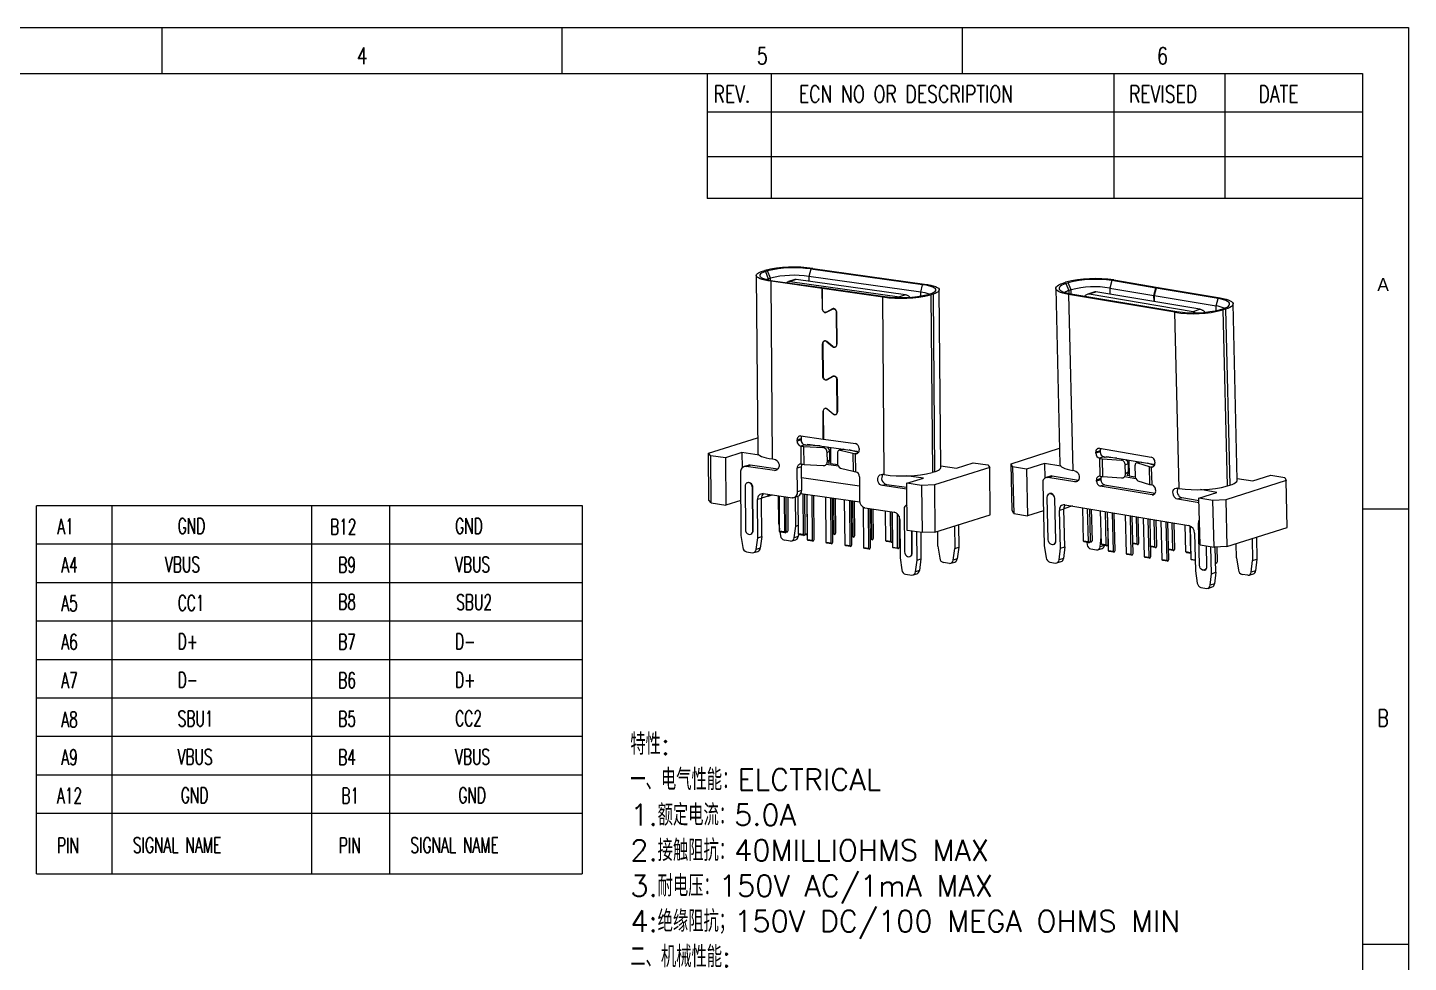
# Model space of a CAD drawing. Extents: x 2510 to 2658, y 709 to 763.
# Drawn here: x 2542.7 to 2579.91, y 733.5 to 758.68 of the extents above; entities that cross this region are included whole.
import ezdxf
from ezdxf.enums import TextEntityAlignment as Align

# ---------------------------------------------------------------- set-up
doc = ezdxf.new("R2010")
doc.units = 0
doc.header["$MEASUREMENT"] = 0
doc.layers.get('0').update_dxf_attribs({"linetype": 'CONTINUOUS', "lineweight": 20})
doc.layers.add('HANBO', color=7, linetype='CONTINUOUS', lineweight=9)
doc.styles.add('ROMANS', font='ROMANS.SHX', dxfattribs={"bigfont": 'gbcbig.shx'})
doc.styles.get("Standard").update_dxf_attribs({"font": 'simplex.shx', "bigfont": 'gbcbig.shx'})
doc.styles.add('txt', font='lereq.shx', dxfattribs={"width": 0.7, "bigfont": '@extfont2.shx'})

# ---------------------------------------------------------------- blocks, each defined once
blk = doc.blocks.new('226')
at = {"color": 7, "linetype": 'Continuous', "lineweight": 15}
for p, q in [((38.05, 84.444), (38.235, 76.772)), ((38.38, 84.677), (38.48, 84.709)), ((38.597, 84.689), (38.497, 84.657)), ((38.497, 84.657), (38.621, 84.346)), ((38.721, 84.378), (38.597, 84.689)), ((38.721, 84.378), (38.621, 84.346)), ((39.748, 84.295), (39.447, 84.199)), ((39.513, 84.206), (39.795, 84.296)), ((44.327, 83.534), (39.795, 84.296)), ((40.494, 84.782), (40.408, 84.46)), ((40.408, 84.46), (42.328, 84.138)), ((42.415, 84.459), (40.494, 84.782)), ((40.588, 84.811), (42.509, 84.489)), ((42.328, 84.138), (42.415, 84.459)), ((42.423, 84.458), (42.336, 84.136)), ((42.509, 84.489), (42.415, 84.459)), ((42.423, 84.458), (42.517, 84.487)), ((45.124, 84.004), (42.423, 84.458)), ((42.509, 84.489), (42.509, 84.485)), ((42.517, 84.487), (45.218, 84.034)), ((38.61, 84.181), (38.796, 76.509)), ((43.24, 83.403), (38.61, 84.181)), ((38.704, 84.211), (43.334, 83.433)), ((39.513, 84.206), (44.045, 83.444)), ((42.335, 83.869), (42.328, 84.138)), ((42.336, 84.136), (42.343, 83.868)), ((42.336, 84.136), (45.038, 83.682)), ((45.038, 83.682), (45.124, 84.004)), ((45.964, 76.099), (45.779, 83.771)), ((43.426, 75.731), (43.24, 83.403)), ((44.045, 83.444), (44.327, 83.534)), ((44.553, 83.403), (44.55, 83.412)), ((45.232, 83.526), (45.332, 83.558)), ((45.449, 83.538), (45.348, 83.506)), ((45.534, 75.834), (45.348, 83.506)), ((45.449, 83.538), (45.634, 75.866)), ((36.108, 76.802), (38.218, 77.475)), ((39.989, 77.367), (39.801, 77.308)), ((39.802, 77.259), (39.801, 77.308)), ((39.99, 77.319), (39.802, 77.259)), ((39.952, 77.476), (42.213, 77.096)), ((40.151, 77.098), (39.963, 77.039)), ((39.971, 77.037), (39.963, 77.039)), ((39.99, 76.26), (39.971, 77.037)), ((39.989, 77.367), (39.99, 77.319)), ((40.108, 76.246), (40.089, 77.023)), ((40.089, 77.023), (40.895, 76.96)), ((40.159, 77.097), (40.151, 77.098)), ((40.712, 77.052), (40.206, 77.091)), ((40.281, 77.124), (42.316, 76.782)), ((40.282, 77.086), (40.281, 77.124)), ((36.17, 76.67), (36.108, 76.802)), ((36.158, 74.763), (36.108, 76.802)), ((36.778, 76.568), (36.17, 76.67)), ((36.17, 76.67), (36.219, 74.631)), ((37.56, 76.817), (36.778, 76.568)), ((36.778, 76.568), (36.827, 74.529)), ((37.56, 76.817), (37.576, 76.175)), ((38.271, 76.698), (37.56, 76.817)), ((38.874, 76.496), (38.796, 76.509)), ((41.083, 76.752), (41.201, 76.82)), ((41.093, 76.363), (41.083, 76.752)), ((41.21, 76.432), (41.093, 76.363)), ((41.201, 76.82), (41.21, 76.432)), ((41.231, 76.965), (41.247, 76.283)), ((41.502, 76.681), (41.511, 76.293)), ((41.759, 76.876), (41.58, 76.842)), ((41.613, 76.84), (42.121, 76.682)), ((41.721, 76.869), (41.721, 76.882)), ((42.355, 76.732), (42.046, 76.828)), ((42.121, 76.682), (42.139, 75.905)), ((42.215, 76.66), (42.234, 75.883)), ((42.223, 76.659), (42.215, 76.66)), ((42.316, 76.782), (42.317, 76.744)), ((42.373, 76.875), (42.374, 76.827)), ((37.485, 75.956), (37.551, 73.237)), ((37.816, 76.262), (37.628, 76.202)), ((37.712, 76.208), (37.9, 76.268)), ((38.885, 76.011), (37.712, 76.208)), ((39.036, 76.077), (37.9, 76.268)), ((40.018, 76.154), (39.83, 76.094)), ((39.832, 76.045), (39.83, 76.094)), ((40.019, 76.105), (39.832, 76.045)), ((39.982, 76.262), (39.99, 76.26)), ((40.18, 75.885), (39.992, 75.825)), ((42.253, 75.445), (39.992, 75.825)), ((40.018, 76.154), (40.019, 76.105)), ((40.108, 76.246), (40.913, 76.183)), ((40.18, 75.885), (42.383, 75.514)), ((41.009, 76.205), (41.027, 76.215)), ((41.547, 76.148), (41.049, 76.231)), ((41.247, 76.283), (41.151, 76.291)), ((41.247, 76.283), (41.517, 76.238)), ((41.632, 76.063), (42.139, 75.905)), ((42.234, 75.883), (42.242, 75.882)), ((48.091, 76.069), (45.462, 75.231)), ((45.534, 75.834), (45.634, 75.866)), ((45.963, 76.167), (46.639, 76.054)), ((46.639, 76.054), (47.422, 76.303)), ((47.422, 76.303), (48.03, 76.201)), ((48.03, 76.201), (48.091, 76.069)), ((48.14, 74.029), (48.091, 76.069)), ((37.726, 73.491), (37.682, 75.336)), ((37.79, 75.505), (37.777, 75.501)), ((37.994, 75.284), (38.006, 75.288)), ((37.994, 75.284), (38.038, 73.439)), ((38.051, 73.443), (38.006, 75.288)), ((42.403, 75.661), (42.404, 75.613)), ((43.426, 75.731), (43.348, 75.745)), ((43.547, 75.319), (43.359, 75.259)), ((44.297, 75.101), (43.359, 75.259)), ((44.294, 75.193), (43.547, 75.319)), ((44.292, 75.306), (45.074, 75.555)), ((44.9, 75.203), (44.292, 75.306)), ((44.341, 73.266), (44.292, 75.306)), ((45.074, 75.555), (44.364, 75.674)), ((45.462, 75.231), (44.9, 75.203)), ((45.462, 75.231), (45.511, 73.192)), ((36.219, 74.631), (36.158, 74.763)), ((36.219, 74.631), (36.827, 74.529)), ((37.515, 74.748), (36.827, 74.529)), ((38.401, 74.826), (38.213, 74.766)), ((38.253, 73.119), (38.213, 74.766)), ((38.776, 74.962), (38.401, 74.842)), ((38.44, 73.179), (38.401, 74.826)), ((38.44, 75.018), (43.857, 74.108)), ((39.264, 73.433), (39.228, 74.886)), ((39.423, 74.853), (39.458, 73.4)), ((39.518, 74.837), (39.552, 73.43)), ((39.646, 73.46), (39.613, 74.821)), ((40.043, 73.302), (40.008, 74.755)), ((40.203, 74.722), (40.238, 73.269)), ((40.298, 74.706), (40.332, 73.299)), ((40.353, 73.021), (40.312, 74.704)), ((40.507, 74.671), (40.548, 72.989)), ((40.642, 73.019), (40.602, 74.655)), ((44.949, 73.164), (44.9, 75.203)), ((41.132, 72.89), (41.092, 74.573)), ((41.287, 74.54), (41.327, 72.858)), ((41.421, 72.888), (41.382, 74.524)), ((41.552, 74.495), (41.581, 73.318)), ((41.675, 73.348), (41.647, 74.479)), ((41.912, 72.759), (41.871, 74.442)), ((42.066, 74.409), (42.107, 72.727)), ((42.201, 72.757), (42.161, 74.393)), ((42.332, 74.364), (42.36, 73.187)), ((42.454, 73.217), (42.427, 74.348)), ((42.691, 72.629), (42.651, 74.311)), ((42.846, 74.278), (42.886, 72.596)), ((42.98, 72.626), (42.941, 74.262)), ((43.111, 74.233), (43.14, 73.056)), ((43.234, 73.086), (43.206, 74.217)), ((43.724, 72.958), (43.696, 74.135)), ((43.891, 74.099), (43.919, 72.925)), ((43.905, 74.094), (43.94, 72.647)), ((44.313, 72.385), (44.268, 74.23)), ((45.511, 73.192), (48.14, 74.029)), ((38.038, 73.439), (38.051, 73.443)), ((39.458, 73.4), (39.264, 73.433)), ((39.296, 73.394), (39.264, 73.433)), ((39.522, 73.372), (39.552, 73.43)), ((39.552, 73.43), (39.585, 73.392)), ((39.616, 73.402), (39.646, 73.46)), ((39.984, 73.183), (40.035, 73.623)), ((44.098, 73.778), (44.138, 72.13)), ((46.606, 73.54), (46.63, 72.583)), ((46.794, 73.6), (46.817, 72.643)), ((37.551, 73.237), (37.635, 72.706)), ((37.943, 73.275), (37.956, 73.279)), ((38.194, 72.612), (38.253, 73.119)), ((38.253, 73.119), (38.44, 73.179)), ((38.44, 73.179), (38.382, 72.672)), ((39.491, 73.362), (39.296, 73.394)), ((39.41, 73.375), (39.425, 73.277)), ((39.458, 73.4), (39.491, 73.362)), ((39.491, 73.362), (39.522, 73.372)), ((39.585, 73.392), (39.537, 73.4)), ((39.583, 73.09), (39.834, 73.047)), ((39.585, 73.392), (39.616, 73.402)), ((39.89, 73.051), (40.078, 73.111)), ((40.172, 73.243), (39.984, 73.183)), ((40.238, 73.269), (40.043, 73.302)), ((40.076, 73.263), (40.043, 73.302)), ((40.27, 73.231), (40.076, 73.263)), ((40.173, 73.247), (40.172, 73.243)), ((40.238, 73.269), (40.27, 73.231)), ((40.27, 73.231), (40.302, 73.241)), ((40.302, 73.241), (40.332, 73.299)), ((40.347, 73.263), (40.316, 73.269)), ((40.332, 73.299), (40.347, 73.281)), ((40.353, 73.021), (40.548, 72.989)), ((40.385, 72.983), (40.353, 73.021)), ((40.58, 72.95), (40.385, 72.983)), ((40.548, 72.989), (40.58, 72.95)), ((40.58, 72.95), (40.612, 72.96)), ((40.612, 72.96), (40.642, 73.019)), ((41.132, 72.89), (41.327, 72.858)), ((41.165, 72.852), (41.132, 72.89)), ((41.36, 72.819), (41.165, 72.852)), ((41.327, 72.858), (41.36, 72.819)), ((41.36, 72.819), (41.391, 72.829)), ((41.391, 72.829), (41.421, 72.888)), ((41.581, 73.318), (41.41, 73.347)), ((41.418, 73.312), (41.411, 73.321)), ((41.613, 73.279), (41.418, 73.312)), ((41.581, 73.318), (41.613, 73.279)), ((41.613, 73.279), (41.645, 73.289)), ((41.645, 73.289), (41.675, 73.348)), ((42.36, 73.187), (42.19, 73.216)), ((42.198, 73.181), (42.19, 73.19)), ((42.393, 73.148), (42.198, 73.181)), ((42.36, 73.187), (42.393, 73.148)), ((42.393, 73.148), (42.424, 73.158)), ((42.424, 73.158), (42.454, 73.217)), ((43.14, 73.056), (42.969, 73.085)), ((42.977, 73.05), (42.97, 73.059)), ((43.172, 73.017), (42.977, 73.05)), ((43.14, 73.056), (43.172, 73.017)), ((43.172, 73.017), (43.203, 73.027)), ((43.203, 73.027), (43.234, 73.086)), ((43.919, 72.925), (43.724, 72.958)), ((43.757, 72.919), (43.724, 72.958)), ((43.935, 72.889), (43.757, 72.919)), ((43.919, 72.925), (43.934, 72.907)), ((44.341, 73.266), (44.949, 73.164)), ((44.603, 73.222), (44.625, 72.332)), ((44.637, 72.336), (44.616, 73.22)), ((44.839, 72.012), (44.811, 73.187)), ((45.511, 73.192), (44.949, 73.164)), ((45.027, 72.072), (45.001, 73.167)), ((45.103, 72.543), (45.087, 73.171)), ((45.928, 72.701), (45.913, 73.32)), ((37.792, 72.519), (38.044, 72.477)), ((38.1, 72.481), (38.288, 72.54)), ((38.382, 72.672), (38.194, 72.612)), ((41.912, 72.759), (42.107, 72.727)), ((41.944, 72.721), (41.912, 72.759)), ((42.139, 72.688), (41.944, 72.721)), ((42.107, 72.727), (42.139, 72.688)), ((42.139, 72.688), (42.171, 72.698)), ((42.171, 72.698), (42.201, 72.757)), ((42.691, 72.629), (42.886, 72.596)), ((42.724, 72.59), (42.691, 72.629)), ((42.919, 72.557), (42.724, 72.59)), ((42.886, 72.596), (42.919, 72.557)), ((42.919, 72.557), (42.95, 72.567)), ((42.95, 72.567), (42.98, 72.626)), ((43.94, 72.647), (44.126, 72.616)), ((43.973, 72.609), (43.94, 72.647)), ((44.127, 72.583), (43.973, 72.609)), ((44.625, 72.332), (44.637, 72.336)), ((45.017, 72.504), (45.041, 72.475)), ((45.041, 72.475), (45.017, 72.479)), ((45.041, 72.475), (45.072, 72.485)), ((45.072, 72.485), (45.103, 72.543)), ((45.928, 72.701), (46.012, 72.17)), ((46.571, 72.076), (46.63, 72.583)), ((46.63, 72.583), (46.817, 72.643)), ((46.817, 72.643), (46.759, 72.136)), ((44.138, 72.13), (44.221, 71.6)), ((44.53, 72.168), (44.542, 72.172)), ((44.78, 71.506), (44.839, 72.012)), ((44.839, 72.012), (45.027, 72.072)), ((45.027, 72.072), (44.968, 71.566)), ((46.421, 71.941), (46.169, 71.983)), ((46.477, 71.944), (46.665, 72.004)), ((46.759, 72.136), (46.571, 72.076)), ((44.379, 71.412), (44.631, 71.37)), ((44.687, 71.374), (44.874, 71.434)), ((44.968, 71.566), (44.78, 71.506))]:
    blk.add_line(p, q, dxfattribs=at)
at = {"color": 8, "linetype": 'Continuous', "lineweight": 15}
for p, q in [((38.621, 84.346), (38.624, 84.226)), ((38.725, 84.208), (38.721, 84.378)), ((40.408, 84.46), (40.414, 84.192)), ((45.043, 83.476), (45.038, 83.682)), ((44.51, 83.399), (44.55, 83.412)), ((40.895, 76.96), (40.976, 77.008)), ((41.782, 76.872), (41.613, 76.84)), ((42.223, 76.659), (42.327, 76.692)), ((38.885, 76.011), (39.015, 76.052)), ((42.356, 75.478), (42.253, 75.445))]:
    blk.add_line(p, q, dxfattribs=at)
at = {"color": 7, "linetype": 'Continuous', "lineweight": 15, "flags": 128}
for points in [[(38.61, 84.181), (38.476, 84.207), (38.358, 84.237), (38.257, 84.27), (38.174, 84.307), (38.112, 84.346), (38.071, 84.387), (38.051, 84.429), (38.053, 84.472), (38.077, 84.515), (38.123, 84.558), (38.189, 84.599), (38.275, 84.639), (38.38, 84.677)], [(38.497, 84.657), (38.396, 84.62), (38.314, 84.581), (38.254, 84.541), (38.215, 84.499), (38.2, 84.457), (38.207, 84.415), (38.238, 84.374), (38.291, 84.336), (38.366, 84.299), (38.461, 84.266), (38.574, 84.236), (38.704, 84.211)], [(45.332, 83.558), (45.433, 83.594), (45.515, 83.633), (45.575, 83.674), (45.613, 83.716), (45.629, 83.758), (45.621, 83.8), (45.59, 83.84), (45.537, 83.879), (45.463, 83.915), (45.368, 83.949), (45.255, 83.978), (45.124, 84.004)], [(45.218, 84.034), (45.352, 84.008), (45.471, 83.978), (45.572, 83.944), (45.654, 83.908), (45.716, 83.869), (45.758, 83.828), (45.777, 83.786), (45.775, 83.743), (45.751, 83.699), (45.706, 83.657), (45.639, 83.615), (45.553, 83.575), (45.449, 83.538)], [(38.235, 76.772), (38.237, 76.757), (38.256, 76.715), (38.298, 76.674), (38.36, 76.635), (38.442, 76.598), (38.543, 76.565), (38.662, 76.535), (38.796, 76.509)], [(38.874, 76.496), (38.929, 76.477), (38.98, 76.44), (39.023, 76.388), (39.054, 76.325), (39.071, 76.256), (39.073, 76.187), (39.059, 76.123), (39.03, 76.07), (38.99, 76.032), (38.94, 76.011), (38.885, 76.011)], [(41.613, 76.84), (41.591, 76.843), (41.569, 76.839), (41.549, 76.827), (41.532, 76.808), (41.519, 76.783), (41.509, 76.753), (41.503, 76.719), (41.502, 76.681)], [(37.9, 76.268), (37.855, 76.27), (37.816, 76.262)], [(45.634, 75.866), (45.739, 75.904), (45.825, 75.943), (45.891, 75.985), (45.936, 76.028), (45.96, 76.071), (45.964, 76.099)], [(37.682, 75.336), (37.69, 75.401), (37.715, 75.455), (37.756, 75.491), (37.806, 75.506), (37.86, 75.497), (37.912, 75.465), (37.954, 75.415), (37.983, 75.352), (37.994, 75.284)], [(38.006, 75.288), (37.995, 75.356), (37.967, 75.419), (37.924, 75.469), (37.873, 75.501), (37.819, 75.51), (37.79, 75.505)], [(43.359, 75.259), (43.304, 75.278), (43.253, 75.315), (43.21, 75.367), (43.179, 75.431), (43.161, 75.5), (43.16, 75.569), (43.174, 75.632), (43.202, 75.685), (43.243, 75.724), (43.293, 75.744), (43.348, 75.745)], [(38.038, 73.439), (38.03, 73.374), (38.005, 73.32), (37.964, 73.284), (37.914, 73.269), (37.86, 73.278), (37.808, 73.31), (37.766, 73.36), (37.737, 73.423), (37.726, 73.491)], [(44.625, 72.332), (44.617, 72.267), (44.591, 72.213), (44.551, 72.177), (44.501, 72.163), (44.446, 72.172), (44.395, 72.203), (44.352, 72.254), (44.324, 72.317), (44.313, 72.385)]]:
    blk.add_lwpolyline(points, dxfattribs=at)
at = {"color": 7, "linetype": 'Continuous', "lineweight": 15}
for centre, radius, start, end in [((39.782, 79.677), 5.197, 81.07559, 104.50675), ((38.833, 83.607), 0.769, 105.99356, 120.30254), ((39.769, 80.149), 4.689, 81.10473, 104.47725), ((39.763, 80.342), 4.169, 81.10607, 104.47545), ((44.885, 82.502), 1.19, 64.74759, 82.62963), ((44.046, 88.538), 5.198, 261.07718, 284.50517), ((44.059, 88.066), 4.689, 261.10473, 284.47725), ((39.942, 77.333), 0.143, 85.98293, 190.07257), ((40.026, 77.253), 0.223, 178.45697, 253.67443), ((40.19, 78.371), 1.352, 260.68213, 265.71314), ((40.191, 77.376), 0.202, 153.58687, 182.40688), ((40.213, 77.313), 0.223, 178.45697, 253.67443), ((40.246, 77.63), 0.54, 260.68189, 265.71777), ((42.15, 76.881), 0.224, 358.49081, 73.67521), ((40.87, 76.748), 0.214, 0.98769, 83.29062), ((40.98, 76.813), 0.221, 1.77245, 50.40998), ((41.033, 76.423), 0.177, 311.85267, 2.78973), ((42.33, 77.379), 0.728, 253.29629, 260.91068), ((42.233, 76.802), 0.143, 266.00641, 10.01885), ((37.697, 75.993), 0.215, 86.01006, 190.01184), ((39.971, 76.119), 0.143, 85.9839, 190.08168), ((40.055, 76.039), 0.223, 178.45697, 253.67443), ((40.209, 77.594), 1.352, 260.68213, 265.71314), ((40.22, 76.162), 0.202, 153.24047, 182.41945), ((40.243, 76.099), 0.223, 178.45697, 253.67443), ((40.925, 76.351), 0.168, 266.09191, 4.08299), ((41.759, 76.276), 0.248, 176.09296, 239.23076), ((42.349, 76.602), 0.728, 253.29629, 260.91068), ((42.179, 75.667), 0.224, 358.48409, 73.67501), ((44.233, 80.842), 5.174, 261.02267, 284.55968), ((42.263, 75.588), 0.143, 266.00641, 10.01885), ((43.631, 75.592), 0.286, 149.21648, 253.04437), ((38.425, 74.804), 0.215, 86.00451, 190.04426), ((38.681, 74.843), 0.281, 141.90703, 183.3223), ((43.763, 73.786), 0.335, 358.50064, 73.66077), ((44.446, 74.243), 0.178, 137.53922, 184.36464), ((37.896, 73.423), 0.156, 292.31882, 7.50029), ((39.641, 73.298), 0.217, 185.71158, 254.43475), ((39.849, 73.182), 0.136, 264.05107, 0.29106), ((40.023, 73.249), 0.149, 291.63158, 357.5956), ((37.851, 72.728), 0.217, 185.71158, 254.43475), ((38.058, 72.612), 0.136, 264.05107, 0.29106), ((38.233, 72.679), 0.149, 291.63158, 357.5956), ((44.483, 72.316), 0.156, 292.33579, 7.53656), ((46.228, 72.192), 0.217, 185.75736, 254.41756), ((46.435, 72.076), 0.136, 264.04738, 0.25282), ((46.61, 72.143), 0.149, 291.7102, 357.51698), ((44.437, 71.621), 0.217, 185.75736, 254.41756), ((44.645, 71.505), 0.136, 264.04738, 0.25282), ((44.819, 71.572), 0.149, 291.7102, 357.51698)]:
    blk.add_arc(centre, radius, start, end, dxfattribs=at)
for points, knots in [([(39.795, 84.296), (39.78, 84.298), (39.76, 84.3), (39.751, 84.295), (39.749, 84.293)], [0, 0, 0, 0, 0.75983, 1, 1, 1, 1]), ([(39.317, 84.108), (39.329, 84.121), (39.356, 84.15), (39.407, 84.184), (39.463, 84.208), (39.497, 84.207), (39.513, 84.206)], [0, 0, 0, 0, 0.222573, 0.494899, 0.75983, 1, 1, 1, 1]), ([(44.045, 83.444), (44.059, 83.44), (44.088, 83.43), (44.109, 83.404), (44.112, 83.386), (44.113, 83.383)], [0, 0, 0, 0, 0.431541, 0.907573, 1, 1, 1, 1]), ([(44.548, 83.418), (44.535, 83.428), (44.511, 83.447), (44.472, 83.473), (44.428, 83.498), (44.377, 83.522), (44.343, 83.53), (44.327, 83.534)], [0, 0, 0, 0, 0.206448, 0.387936, 0.545567, 0.784007, 1, 1, 1, 1])]:
    blk.add_open_spline(points, degree=3, knots=knots, dxfattribs=at)
blk.add_open_spline([(44.55, 83.412), (44.549, 83.414), (44.549, 83.416), (44.548, 83.418)], degree=3, dxfattribs=at)
blk = doc.blocks.new('34')
at = {"color": 7, "linetype": 'Continuous', "lineweight": 15}
for p, q in [((35.194, 75.793), (35.256, 68.071)), ((35.466, 75.977), (35.558, 76.006)), ((35.681, 75.988), (35.589, 75.96)), ((35.589, 75.96), (35.714, 75.65)), ((35.806, 75.678), (35.681, 75.988)), ((35.806, 75.678), (35.714, 75.65)), ((37.561, 76.072), (37.477, 75.753)), ((42.339, 75.069), (37.477, 75.753)), ((42.422, 75.389), (37.561, 76.072)), ((37.647, 76.099), (42.509, 75.415)), ((38.054, 75.226), (35.832, 75.539)), ((35.894, 67.817), (35.832, 75.539)), ((35.918, 75.565), (38.14, 75.253)), ((36.873, 75.611), (36.598, 75.526)), ((36.922, 75.613), (36.664, 75.533)), ((36.664, 75.533), (41.422, 74.864)), ((41.681, 74.943), (36.922, 75.613)), ((38.14, 75.253), (38.054, 75.226)), ((38.054, 75.226), (38.061, 74.342)), ((38.148, 75.251), (38.062, 75.225)), ((40.693, 74.855), (38.062, 75.225)), ((38.069, 74.341), (38.062, 75.225)), ((38.141, 75.249), (38.14, 75.253)), ((38.148, 75.251), (40.779, 74.881)), ((42.339, 75.069), (42.422, 75.389)), ((43.209, 67.44), (43.147, 75.161)), ((40.755, 67.133), (40.693, 74.855)), ((41.681, 74.943), (41.422, 74.864)), ((42.66, 74.965), (42.752, 74.994)), ((42.874, 74.977), (42.782, 74.948)), ((42.782, 74.948), (42.845, 67.227)), ((42.874, 74.977), (42.937, 67.255)), ((38.225, 74.191), (38.28, 74.208)), ((38.499, 74.34), (38.242, 74.198)), ((38.246, 74.189), (38.503, 74.331)), ((38.561, 74.351), (38.52, 74.338)), ((38.676, 74.189), (38.687, 72.8)), ((38.695, 72.799), (38.684, 74.187)), ((38.084, 71.41), (38.073, 72.819)), ((38.081, 72.818), (38.093, 71.409)), ((38.196, 72.949), (38.155, 72.936)), ((38.252, 72.913), (38.512, 72.698)), ((38.516, 72.706), (38.256, 72.92)), ((38.614, 72.683), (38.655, 72.695)), ((38.248, 71.259), (38.304, 71.276)), ((38.265, 71.266), (38.522, 71.408)), ((38.527, 71.399), (38.27, 71.257)), ((38.585, 71.419), (38.544, 71.406)), ((38.711, 69.868), (38.699, 71.256)), ((38.708, 71.255), (38.719, 69.867)), ((38.106, 68.678), (38.097, 69.887)), ((38.105, 69.886), (38.115, 68.676)), ((38.219, 70.016), (38.178, 70.004)), ((38.536, 69.766), (38.276, 69.98)), ((38.28, 69.988), (38.54, 69.774)), ((38.637, 69.75), (38.678, 69.763)), ((33.115, 68.074), (35.251, 68.733)), ((37.139, 68.696), (36.966, 68.643)), ((36.967, 68.594), (36.966, 68.643)), ((37.139, 68.647), (36.967, 68.594)), ((37.128, 68.815), (38.106, 68.678)), ((37.304, 68.428), (37.132, 68.375)), ((37.139, 68.696), (37.139, 68.647)), ((37.313, 68.427), (37.304, 68.428)), ((37.44, 68.456), (39.576, 68.156)), ((37.44, 68.417), (37.44, 68.456)), ((38.115, 68.68), (38.106, 68.678)), ((38.115, 68.676), (39.502, 68.481)), ((33.213, 67.957), (33.115, 68.074)), ((33.132, 66.021), (33.115, 68.074)), ((33.851, 67.867), (33.213, 67.957)), ((33.229, 65.904), (33.213, 67.957)), ((34.569, 68.089), (33.851, 67.867)), ((33.851, 67.867), (33.868, 65.814)), ((34.569, 68.089), (34.575, 67.429)), ((35.315, 67.984), (34.569, 68.089)), ((37.141, 68.374), (37.132, 68.375)), ((37.147, 67.592), (37.141, 68.374)), ((37.269, 67.58), (37.263, 68.362)), ((37.263, 68.362), (38.089, 68.307)), ((37.965, 68.382), (37.362, 68.422)), ((38.28, 68.099), (38.379, 68.16)), ((38.283, 67.708), (38.28, 68.099)), ((38.379, 68.16), (38.382, 67.769)), ((38.412, 68.319), (38.418, 67.62)), ((38.719, 68.037), (38.722, 67.646)), ((39.001, 68.237), (38.81, 68.202)), ((38.843, 68.201), (39.396, 68.062)), ((38.927, 68.223), (38.927, 68.247)), ((39.629, 68.103), (39.226, 68.205)), ((39.396, 68.062), (39.402, 67.28)), ((39.497, 68.043), (39.503, 67.261)), ((39.505, 68.041), (39.497, 68.043)), ((39.576, 68.156), (39.577, 68.117)), ((39.667, 68.263), (39.667, 68.214)), ((34.505, 67.232), (34.527, 64.495)), ((34.834, 67.537), (34.662, 67.484)), ((34.748, 67.49), (34.92, 67.543)), ((35.98, 67.317), (34.748, 67.49)), ((36.129, 67.374), (34.92, 67.543)), ((35.894, 67.817), (35.976, 67.806)), ((37.149, 67.474), (36.976, 67.421)), ((36.984, 66.391), (36.976, 67.421)), ((37.138, 67.593), (37.147, 67.592)), ((37.149, 67.474), (37.157, 66.445)), ((37.269, 67.58), (38.095, 67.525)), ((38.198, 67.55), (38.213, 67.559)), ((38.76, 67.499), (38.233, 67.573)), ((38.382, 67.769), (38.283, 67.708)), ((38.418, 67.62), (38.319, 67.626)), ((38.418, 67.62), (38.731, 67.576)), ((38.85, 67.419), (39.402, 67.28)), ((39.503, 67.261), (39.512, 67.259)), ((42.937, 67.255), (42.845, 67.227)), ((45.35, 67.437), (42.936, 66.692)), ((43.208, 67.519), (43.895, 67.422)), ((43.895, 67.422), (44.614, 67.644)), ((44.614, 67.644), (45.252, 67.554)), ((45.252, 67.554), (45.35, 67.437)), ((45.366, 65.385), (45.35, 67.437)), ((34.819, 66.784), (34.807, 66.781)), ((39.68, 66.638), (37.152, 66.993)), ((39.677, 67.041), (39.685, 66.011)), ((40.755, 67.133), (40.673, 67.145)), ((40.85, 66.709), (40.677, 66.656)), ((41.743, 66.506), (40.677, 66.656)), ((40.85, 66.709), (41.742, 66.584)), ((42.459, 66.979), (41.713, 67.084)), ((41.741, 66.757), (42.459, 66.979)), ((42.379, 66.667), (41.741, 66.757)), ((41.757, 64.705), (41.741, 66.757)), ((42.936, 66.692), (42.379, 66.667)), ((42.379, 66.667), (42.396, 64.615)), ((42.936, 66.692), (42.953, 64.64)), ((34.703, 66.613), (34.718, 64.756)), ((35.042, 66.57), (35.03, 66.567)), ((35.045, 64.71), (35.03, 66.567)), ((35.057, 64.713), (35.042, 66.57)), ((35.422, 66.103), (35.25, 66.05)), ((35.263, 64.391), (35.25, 66.05)), ((35.88, 66.254), (35.422, 66.112)), ((35.709, 66.201), (35.422, 66.112)), ((35.436, 64.444), (35.422, 66.103)), ((35.493, 66.308), (36.765, 66.129)), ((35.709, 66.201), (35.709, 66.278)), ((35.709, 66.201), (35.88, 66.254)), ((36.17, 65.002), (36.16, 66.214)), ((36.207, 64.677), (36.195, 66.209)), ((36.4, 66.181), (36.412, 64.648)), ((36.498, 64.674), (36.486, 66.168)), ((36.585, 64.701), (36.573, 66.156)), ((36.827, 66.139), (37, 66.192)), ((36.907, 64.899), (36.897, 66.161)), ((37.157, 66.445), (36.984, 66.391)), ((37.026, 64.561), (37.013, 66.197)), ((37.13, 66.313), (39.69, 65.953)), ((37.216, 66.301), (37.23, 64.533)), ((37.317, 64.559), (37.303, 66.289)), ((37.389, 66.276), (37.403, 64.586)), ((37.413, 64.313), (37.398, 66.275)), ((37.602, 66.247), (37.618, 64.284)), ((37.704, 64.311), (37.689, 66.234)), ((38.232, 64.198), (38.216, 66.16)), ((38.421, 66.131), (38.436, 64.169)), ((38.523, 64.196), (38.507, 66.119)), ((38.554, 66.113), (38.566, 64.577)), ((38.652, 64.604), (38.64, 66.101)), ((39.05, 64.083), (39.034, 66.045)), ((33.229, 65.904), (33.132, 66.021)), ((33.229, 65.904), (33.868, 65.814)), ((34.515, 66.014), (33.868, 65.814)), ((39.239, 66.016), (39.255, 64.054)), ((39.341, 64.081), (39.325, 66.004)), ((39.372, 65.998), (39.384, 64.462)), ((39.471, 64.489), (39.459, 65.985)), ((39.869, 63.968), (39.854, 65.71)), ((39.909, 65.687), (41.181, 65.508)), ((40.059, 65.666), (40.073, 63.939)), ((40.159, 63.966), (40.146, 65.654)), ((40.192, 65.647), (40.203, 64.347)), ((40.289, 64.374), (40.279, 65.635)), ((40.817, 64.261), (40.806, 65.561)), ((41.011, 65.532), (41.021, 64.232)), ((41.107, 64.258), (41.097, 65.52)), ((41.106, 65.519), (41.118, 63.986)), ((41.31, 65.446), (41.322, 63.957)), ((41.618, 65.64), (41.633, 63.783)), ((41.734, 65.812), (41.723, 65.808)), ((41.748, 65.815), (41.734, 65.812)), ((36.17, 65.002), (36.207, 64.756)), ((36.836, 64.387), (36.907, 64.899)), ((36.907, 64.899), (37.023, 64.934)), ((41.398, 65.325), (41.409, 63.984)), ((41.429, 65.18), (41.442, 63.522)), ((42.953, 64.64), (45.366, 65.385)), ((43.814, 64.906), (43.822, 63.926)), ((43.987, 64.959), (43.995, 63.979)), ((34.527, 64.495), (34.606, 63.963)), ((34.94, 64.542), (34.952, 64.545)), ((35.057, 64.713), (35.045, 64.71)), ((35.193, 63.88), (35.263, 64.391)), ((35.263, 64.391), (35.436, 64.444)), ((35.436, 64.444), (35.365, 63.933)), ((36.412, 64.648), (36.207, 64.677)), ((36.237, 64.637), (36.207, 64.677)), ((36.222, 64.657), (36.249, 64.47)), ((36.441, 64.608), (36.237, 64.637)), ((36.412, 64.648), (36.441, 64.608)), ((36.676, 64.248), (36.412, 64.285)), ((36.441, 64.608), (36.47, 64.617)), ((36.47, 64.617), (36.498, 64.674)), ((36.527, 64.634), (36.482, 64.641)), ((36.498, 64.674), (36.527, 64.634)), ((36.527, 64.634), (36.556, 64.643)), ((36.556, 64.643), (36.585, 64.701)), ((36.733, 64.252), (36.906, 64.305)), ((37.009, 64.441), (36.836, 64.387)), ((37.026, 64.566), (37.009, 64.441)), ((37.23, 64.533), (37.026, 64.561)), ((37.055, 64.521), (37.026, 64.561)), ((37.26, 64.493), (37.055, 64.521)), ((37.23, 64.533), (37.26, 64.493)), ((37.26, 64.493), (37.288, 64.501)), ((37.288, 64.501), (37.317, 64.559)), ((37.346, 64.519), (37.3, 64.526)), ((37.317, 64.559), (37.346, 64.519)), ((37.346, 64.519), (37.375, 64.528)), ((37.375, 64.528), (37.403, 64.586)), ((37.413, 64.313), (37.618, 64.284)), ((37.443, 64.273), (37.413, 64.313)), ((37.647, 64.244), (37.443, 64.273)), ((37.618, 64.284), (37.647, 64.244)), ((37.647, 64.244), (37.676, 64.253)), ((37.676, 64.253), (37.704, 64.311)), ((38.566, 64.577), (38.519, 64.584)), ((38.595, 64.537), (38.52, 64.548)), ((38.566, 64.577), (38.595, 64.537)), ((38.595, 64.537), (38.624, 64.546)), ((38.624, 64.546), (38.652, 64.604)), ((39.384, 64.462), (39.338, 64.469)), ((39.414, 64.422), (39.338, 64.433)), ((39.384, 64.462), (39.414, 64.422)), ((39.414, 64.422), (39.442, 64.431)), ((39.442, 64.431), (39.471, 64.489)), ((40.203, 64.347), (40.156, 64.353)), ((40.232, 64.307), (40.157, 64.317)), ((40.203, 64.347), (40.232, 64.307)), ((40.232, 64.307), (40.261, 64.316)), ((40.261, 64.316), (40.289, 64.374)), ((41.021, 64.232), (40.817, 64.261)), ((40.846, 64.221), (40.817, 64.261)), ((41.021, 64.232), (41.05, 64.192)), ((41.079, 64.201), (41.107, 64.258)), ((42.396, 64.615), (41.757, 64.705)), ((41.961, 63.737), (41.953, 64.677)), ((41.972, 63.74), (41.964, 64.676)), ((42.179, 63.419), (42.169, 64.647)), ((42.342, 64.622), (42.351, 63.472)), ((42.953, 64.64), (42.396, 64.615)), ((43.086, 64.029), (43.08, 64.679)), ((34.769, 63.777), (35.033, 63.74)), ((35.09, 63.745), (35.263, 63.798)), ((35.365, 63.933), (35.193, 63.88)), ((38.232, 64.198), (38.436, 64.169)), ((38.261, 64.158), (38.232, 64.198)), ((38.465, 64.129), (38.261, 64.158)), ((38.436, 64.169), (38.465, 64.129)), ((38.465, 64.129), (38.494, 64.138)), ((38.494, 64.138), (38.523, 64.196)), ((39.05, 64.083), (39.255, 64.054)), ((39.079, 64.043), (39.05, 64.083)), ((39.284, 64.014), (39.079, 64.043)), ((39.255, 64.054), (39.284, 64.014)), ((39.284, 64.014), (39.313, 64.023)), ((39.313, 64.023), (39.341, 64.081)), ((39.869, 63.968), (40.073, 63.939)), ((39.898, 63.928), (39.869, 63.968)), ((40.102, 63.899), (39.898, 63.928)), ((40.073, 63.939), (40.102, 63.899)), ((40.102, 63.899), (40.131, 63.908)), ((40.131, 63.908), (40.159, 63.966)), ((41.05, 64.192), (40.846, 64.221)), ((41.05, 64.192), (41.079, 64.201)), ((41.118, 63.986), (41.322, 63.957)), ((41.147, 63.946), (41.118, 63.986)), ((41.352, 63.917), (41.147, 63.946)), ((41.322, 63.957), (41.352, 63.917)), ((41.352, 63.917), (41.38, 63.926)), ((41.38, 63.926), (41.409, 63.984)), ((41.438, 63.944), (41.392, 63.95)), ((41.409, 63.984), (41.438, 63.944)), ((41.438, 63.944), (41.439, 63.944)), ((41.972, 63.74), (41.961, 63.737)), ((43.086, 64.029), (43.165, 63.497)), ((43.752, 63.415), (43.822, 63.926)), ((43.822, 63.926), (43.995, 63.979)), ((43.995, 63.979), (43.924, 63.468)), ((41.442, 63.522), (41.522, 62.99)), ((41.856, 63.569), (41.867, 63.572)), ((42.108, 62.907), (42.179, 63.419)), ((42.179, 63.419), (42.351, 63.472)), ((42.351, 63.472), (42.281, 62.961)), ((43.592, 63.275), (43.327, 63.312)), ((43.649, 63.279), (43.821, 63.332)), ((43.924, 63.468), (43.752, 63.415)), ((41.684, 62.805), (41.948, 62.768)), ((42.006, 62.772), (42.178, 62.825)), ((42.281, 62.961), (42.108, 62.907))]:
    blk.add_line(p, q, dxfattribs=at)
at = {"color": 8, "linetype": 'Continuous', "lineweight": 15}
for p, q in [((35.714, 75.65), (35.714, 75.601)), ((35.807, 75.583), (35.806, 75.678)), ((37.477, 75.753), (37.479, 75.534)), ((42.34, 74.895), (42.339, 75.069)), ((38.069, 74.345), (38.061, 74.342)), ((38.288, 74.213), (38.242, 74.198)), ((38.536, 74.352), (38.499, 74.34)), ((38.684, 74.191), (38.676, 74.189)), ((38.081, 72.822), (38.073, 72.819)), ((38.262, 72.916), (38.252, 72.913)), ((38.522, 72.701), (38.512, 72.698)), ((38.695, 72.803), (38.687, 72.8)), ((38.093, 71.413), (38.084, 71.41)), ((38.312, 71.281), (38.265, 71.266)), ((38.56, 71.42), (38.522, 71.408)), ((38.699, 71.256), (38.708, 71.259)), ((38.105, 69.89), (38.097, 69.887)), ((38.276, 69.98), (38.286, 69.983)), ((38.546, 69.769), (38.536, 69.766)), ((38.719, 69.871), (38.711, 69.868)), ((38.089, 68.307), (38.166, 68.354)), ((39.024, 68.233), (38.843, 68.201)), ((39.505, 68.041), (39.613, 68.075)), ((35.98, 67.317), (36.114, 67.358))]:
    blk.add_line(p, q, dxfattribs=at)
at = {"color": 7, "linetype": 'Continuous', "lineweight": 15, "flags": 128}
for points in [[(35.832, 75.539), (35.69, 75.561), (35.563, 75.588), (35.452, 75.617), (35.36, 75.649), (35.287, 75.684), (35.234, 75.72), (35.203, 75.757), (35.194, 75.796), (35.206, 75.834), (35.24, 75.872), (35.295, 75.909), (35.371, 75.944), (35.466, 75.977)], [(35.589, 75.96), (35.497, 75.927), (35.426, 75.893), (35.376, 75.857), (35.349, 75.819), (35.345, 75.782), (35.364, 75.745), (35.406, 75.709), (35.469, 75.675), (35.554, 75.643), (35.658, 75.614), (35.78, 75.588), (35.918, 75.565)], [(35.714, 75.65), (35.632, 75.621), (35.632, 75.62)], [(42.752, 74.994), (42.843, 75.026), (42.915, 75.061), (42.964, 75.097), (42.992, 75.134), (42.996, 75.172), (42.977, 75.209), (42.935, 75.245), (42.871, 75.279), (42.786, 75.311), (42.682, 75.34), (42.56, 75.366), (42.422, 75.389)], [(42.509, 75.415), (42.65, 75.392), (42.777, 75.366), (42.888, 75.337), (42.98, 75.305), (43.053, 75.27), (43.106, 75.234), (43.137, 75.196), (43.147, 75.158), (43.134, 75.12), (43.1, 75.082), (43.045, 75.045), (42.969, 75.01), (42.874, 74.977)], [(38.061, 74.342), (38.065, 74.304), (38.078, 74.267), (38.098, 74.234), (38.123, 74.207), (38.153, 74.188), (38.185, 74.178), (38.216, 74.179), (38.246, 74.189)], [(38.242, 74.198), (38.214, 74.189), (38.185, 74.188), (38.155, 74.197), (38.127, 74.215), (38.103, 74.24), (38.085, 74.271), (38.073, 74.305), (38.069, 74.341)], [(38.684, 74.187), (38.679, 74.226), (38.667, 74.263), (38.647, 74.296), (38.622, 74.323), (38.592, 74.342), (38.56, 74.351), (38.528, 74.351), (38.499, 74.34)], [(38.503, 74.331), (38.53, 74.341), (38.56, 74.341), (38.59, 74.333), (38.618, 74.315), (38.641, 74.29), (38.66, 74.259), (38.672, 74.224), (38.676, 74.189)], [(38.27, 71.257), (38.24, 71.247), (38.208, 71.246), (38.177, 71.256), (38.147, 71.274), (38.121, 71.301), (38.101, 71.334), (38.089, 71.372), (38.084, 71.41)], [(38.093, 71.409), (38.097, 71.373), (38.108, 71.338), (38.127, 71.307), (38.151, 71.282), (38.179, 71.265), (38.208, 71.256), (38.238, 71.256), (38.265, 71.266)], [(38.522, 71.408), (38.552, 71.419), (38.584, 71.419), (38.615, 71.41), (38.645, 71.391), (38.671, 71.364), (38.691, 71.331), (38.703, 71.294), (38.708, 71.255)], [(38.699, 71.256), (38.695, 71.292), (38.684, 71.327), (38.665, 71.358), (38.641, 71.383), (38.613, 71.4), (38.584, 71.409), (38.554, 71.409), (38.527, 71.399)], [(35.256, 68.071), (35.265, 68.036), (35.297, 67.999), (35.349, 67.962), (35.422, 67.928), (35.515, 67.896), (35.625, 67.866), (35.752, 67.84), (35.894, 67.817)], [(38.843, 68.201), (38.819, 68.203), (38.795, 68.198), (38.774, 68.186), (38.755, 68.166), (38.739, 68.14), (38.728, 68.11), (38.721, 68.075), (38.719, 68.037)], [(39.636, 68.102), (39.633, 68.102), (39.629, 68.103)], [(34.92, 67.543), (34.873, 67.545), (34.834, 67.537)], [(35.976, 67.806), (36.034, 67.788), (36.087, 67.751), (36.131, 67.7), (36.163, 67.637), (36.18, 67.568), (36.181, 67.498), (36.165, 67.434), (36.134, 67.38), (36.09, 67.34), (36.037, 67.319), (35.98, 67.317)], [(42.937, 67.255), (43.032, 67.288), (43.107, 67.324), (43.163, 67.361), (43.197, 67.399), (43.209, 67.437), (43.209, 67.44)], [(35.03, 66.567), (35.02, 66.635), (34.991, 66.698), (34.947, 66.748), (34.893, 66.778), (34.836, 66.786), (34.783, 66.771), (34.74, 66.733), (34.712, 66.678), (34.703, 66.613)], [(40.677, 66.656), (40.62, 66.674), (40.566, 66.711), (40.522, 66.762), (40.49, 66.825), (40.473, 66.894), (40.473, 66.964), (40.488, 67.028), (40.519, 67.082), (40.563, 67.122), (40.616, 67.143), (40.673, 67.145)], [(34.718, 64.756), (34.728, 64.688), (34.757, 64.625), (34.801, 64.575), (34.854, 64.544), (34.911, 64.536), (34.965, 64.552), (35.008, 64.589), (35.036, 64.644), (35.045, 64.71)], [(41.633, 63.783), (41.644, 63.715), (41.672, 63.652), (41.716, 63.602), (41.77, 63.571), (41.827, 63.563), (41.88, 63.579), (41.923, 63.617), (41.951, 63.671), (41.961, 63.737)]]:
    blk.add_lwpolyline(points, dxfattribs=at)
at = {"color": 7, "linetype": 'Continuous', "lineweight": 15}
for centre, radius, start, end in [((36.851, 70.488), 5.667, 81.92404, 103.19317), ((36.845, 71.019), 5.104, 81.93148, 103.1854), ((36.841, 71.261), 4.536, 81.9314, 103.18631), ((42.147, 73.403), 1.677, 70.30707, 83.45104), ((41.489, 80.465), 5.666, 261.92258, 283.19463), ((41.496, 79.935), 5.104, 261.93149, 283.18539), ((38.183, 72.836), 0.111, 49.04621, 188.72706), ((38.184, 72.834), 0.104, 49.01698, 188.7549), ((38.585, 72.782), 0.111, 229.04175, 8.73151), ((38.584, 72.784), 0.104, 229.00762, 8.76426), ((38.207, 69.904), 0.111, 49.03047, 188.72877), ((38.208, 69.902), 0.104, 49.02247, 188.74941), ((38.609, 69.85), 0.111, 229.03233, 8.74093), ((38.608, 69.852), 0.104, 229.02449, 8.76242), ((37.119, 68.662), 0.153, 86.28881, 187.235), ((37.183, 68.586), 0.217, 177.8831, 256.32561), ((37.333, 68.702), 0.194, 146.47537, 181.76062), ((37.356, 68.639), 0.217, 177.8831, 256.32561), ((37.405, 69.096), 0.676, 262.15439, 266.32519), ((39.451, 68.271), 0.216, 357.83847, 76.34843), ((37.37, 70.037), 1.679, 262.1474, 266.33761), ((38.07, 68.098), 0.21, 0.28308, 84.65629), ((38.165, 68.157), 0.214, 0.71144, 58.11082), ((39.626, 69.005), 0.971, 256.27457, 262.3099), ((39.515, 68.194), 0.153, 266.2936, 7.27893), ((34.733, 67.26), 0.23, 86.32044, 187.20987), ((37.128, 67.44), 0.153, 86.28956, 187.244), ((37.377, 69.255), 1.679, 262.1474, 266.33761), ((37.345, 67.48), 0.196, 146.53999, 181.63394), ((38.106, 67.701), 0.176, 266.44045, 2.23631), ((38.198, 67.764), 0.184, 311.1664, 1.31929), ((38.953, 67.627), 0.232, 175.12551, 243.56722), ((39.633, 68.223), 0.971, 256.27457, 262.3099), ((39.461, 67.049), 0.216, 357.83139, 76.34824), ((41.551, 72.743), 5.666, 261.92258, 283.19463), ((34.847, 66.591), 0.195, 353.84353, 98.39177), ((40.914, 66.975), 0.274, 142.97077, 256.3536), ((35.478, 66.078), 0.23, 86.30703, 187.22328), ((35.699, 66.115), 0.277, 135.98144, 182.52124), ((36.793, 65.946), 0.185, 93.35032, 98.55784), ((36.748, 66.366), 0.238, 278.20569, 6.10998), ((36.905, 66.427), 0.253, 292.10963, 4.06916), ((40.023, 66.005), 0.338, 178.9168, 247.2234), ((39.821, 65.484), 0.222, 66.57127, 71.20699), ((41.104, 65.192), 0.325, 357.86192, 76.32983), ((41.776, 65.657), 0.159, 100.21241, 185.97192), ((34.894, 64.698), 0.163, 290.79272, 5.37403), ((36.459, 64.491), 0.211, 185.59814, 257.0085), ((36.689, 64.394), 0.147, 264.81367, 357.43669), ((36.851, 64.453), 0.158, 290.26948, 355.36009), ((34.816, 63.983), 0.211, 185.59814, 257.0085), ((35.046, 63.887), 0.147, 264.81367, 357.43669), ((35.208, 63.946), 0.158, 290.26948, 355.36009), ((41.809, 63.725), 0.164, 290.82291, 5.34384), ((43.375, 63.518), 0.211, 185.56764, 257.00912), ((43.605, 63.421), 0.147, 264.7944, 357.49615), ((43.767, 63.48), 0.157, 290.2042, 355.48339), ((41.732, 63.01), 0.211, 185.56764, 257.00912), ((41.962, 62.914), 0.147, 264.7944, 357.49615), ((42.124, 62.973), 0.157, 290.2042, 355.48339)]:
    blk.add_arc(centre, radius, start, end, dxfattribs=at)
for points, knots in [([(36.516, 75.481), (36.529, 75.49), (36.559, 75.512), (36.612, 75.534), (36.647, 75.533), (36.664, 75.533)], [0, 0, 0, 0, 0.282644, 0.658906, 1, 1, 1, 1]), ([(36.922, 75.613), (36.906, 75.614), (36.886, 75.616), (36.876, 75.611), (36.873, 75.609)], [0, 0, 0, 0, 0.78459, 1, 1, 1, 1]), ([(41.422, 74.864), (41.438, 74.86), (41.459, 74.856), (41.47, 74.841), (41.473, 74.837)], [0, 0, 0, 0, 0.745768, 1, 1, 1, 1]), ([(41.873, 74.848), (41.864, 74.856), (41.839, 74.876), (41.791, 74.905), (41.733, 74.932), (41.698, 74.94), (41.681, 74.943)], [0, 0, 0, 0, 0.180229, 0.467387, 0.746749, 1, 1, 1, 1])]:
    blk.add_open_spline(points, degree=3, knots=knots, dxfattribs=at)

msp = doc.modelspace()

# ---------------------------------------------------------------- linework, layer by layer
at = {"color": 2}
for p, q in [((2557.647, 745.796), (2542.943, 745.796)), ((2542.943, 735.885), (2542.943, 745.796)), ((2544.982, 735.885), (2544.982, 745.796)), ((2550.353, 745.796), (2550.353, 735.885)), ((2552.459, 735.885), (2552.459, 745.796)), ((2557.647, 735.885), (2557.647, 745.796)), ((2557.647, 744.76), (2542.943, 744.76)), ((2557.647, 743.723), (2542.943, 743.723)), ((2557.647, 743.723), (2542.943, 743.723)), ((2557.647, 742.687), (2542.943, 742.687)), ((2557.647, 742.687), (2542.943, 742.687)), ((2557.647, 741.65), (2542.943, 741.65)), ((2557.647, 740.614), (2542.943, 740.614)), ((2557.647, 739.577), (2542.943, 739.577)), ((2557.647, 738.541), (2542.943, 738.541)), ((2553.018, 738.541), (2543.028, 738.541)), ((2557.647, 738.541), (2543.028, 738.541)), ((2552.933, 737.504), (2542.943, 737.504)), ((2557.647, 737.504), (2542.943, 737.504)), ((2557.639, 735.87), (2542.935, 735.87))]:
    msp.add_line(p, q, dxfattribs=at)
at = {"layer": 'HANBO'}
for p, q in [((2546.325, 757.446), (2546.325, 758.681)), ((2557.107, 757.446), (2557.107, 758.681)), ((2567.889, 757.446), (2567.889, 758.681)), ((2561.01, 757.446), (2561.01, 756.413)), ((2562.731, 757.446), (2562.731, 754.077)), ((2571.969, 757.446), (2571.969, 754.077)), ((2574.959, 757.446), (2574.959, 754.077)), ((2561.01, 756.413), (2578.671, 756.413)), ((2578.671, 755.2), (2561.01, 755.2)), ((2578.671, 754.077), (2561.01, 754.077)), ((2578.671, 745.718), (2579.905, 745.718)), ((2578.671, 733.989), (2579.905, 733.989))]:
    msp.add_line(p, q, dxfattribs=at)
at = {"layer": 'HANBO', "color": 7, "linetype": 'Continuous'}
msp.add_line((2561.01, 757.446), (2561.01, 754.077), dxfattribs=at)
at = {"layer": 'HANBO', "linetype": 'Continuous', "lineweight": 0}
for points in [[(2510.313, 758.681), (2579.905, 758.681), (2579.905, 709.298), (2510.313, 709.298)], [(2511.548, 757.446), (2578.671, 757.446), (2578.673, 710.532), (2511.548, 710.532)]]:
    msp.add_lwpolyline(points, close=True, dxfattribs=at)

# ---------------------------------------------------------------- block references
at = {"layer": 'HANBO'}
for name, p, xscale, yscale, zscale in [('34', (2540.52, 705.023), 0.6198582857928682, 0.6198582857928682, 0.6198582857928682), ('226', (2546.876, 699.442), 0.6183086400793859, 0.6183086400793859, 0.6183086400793859)]:
    msp.add_blockref(name, p, dxfattribs=dict(at, xscale=xscale, yscale=yscale, zscale=zscale))

# ---------------------------------------------------------------- texts
at = {"color": 2, "width": 0.65}
for s, p in [(' A1', (2543.315, 745.033)), ('GND', (2546.744, 745.044)), ('B12', (2550.852, 745.024)), ('GND', (2554.221, 745.044)), ('A4', (2543.61, 743.996)), ('VBUS', (2546.404, 744.008)), ('B9', (2551.07, 743.996)), ('VBUS', (2554.221, 744.008)), ('A5', (2543.61, 742.96)), ('CC1', (2546.744, 742.971)), ('B8', (2551.07, 743.003)), ('SBU2', (2554.25, 742.991)), ('A6', (2543.61, 741.923)), ('D+', (2546.744, 741.935)), ('B7', (2551.07, 741.923)), ('D-', (2554.221, 741.935)), ('A7', (2543.61, 740.887)), ('D-', (2546.744, 740.898)), ('B6', (2551.07, 740.887)), ('D+', (2554.221, 740.898)), ('A8', (2543.61, 739.832)), ('SBU1', (2546.743, 739.854)), ('B5', (2551.07, 739.85)), ('CC2', (2554.221, 739.862)), ('A9', (2543.61, 738.814)), ('VBUS', (2546.744, 738.825)), ('B4', (2551.07, 738.814)), ('VBUS', (2554.221, 738.825)), ('A12', (2543.494, 737.778)), ('GND', (2546.829, 737.789)), ('B1', (2551.155, 737.778)), ('GND', (2554.307, 737.789)), ('PIN', (2543.494, 736.435)), ('SIGNAL NAME', (2545.538, 736.447)), ('PIN', (2551.086, 736.435)), ('SIGNAL NAME', (2553.016, 736.447))]:
    msp.add_text(s, height=0.417, dxfattribs=at).set_placement(p)
at = {"layer": 'HANBO', "style": 'ROMANS', "width": 0.75}
for s, p in [('4', (2551.716, 757.693)), ('5', (2562.498, 757.693)), ('6', (2573.28, 757.693)), ('B', (2579.224, 739.853))]:
    msp.add_text(s, height=0.453, dxfattribs=at).set_placement(p, align=Align.CENTER)
for s, height, p in [('REV.', 0.4535, (2561.182, 756.664)), ('ECN NO OR DESCRIPTION', 0.45346, (2563.483, 756.664)), ('REVISED', 0.4535, (2572.379, 756.664)), ('DATE', 0.4535, (2575.867, 756.664))]:
    msp.add_text(s, height=height, dxfattribs=at).set_placement(p)
at = {"layer": 'HANBO', "ltscale": 5, "style": 'txt'}
msp.add_text('A', height=0.35, dxfattribs=at).set_placement((2579.224, 751.582), align=Align.CENTER)
at = {"layer": 'HANBO', "color": 3, "insert": (2558.94, 739.662), "char_height": 0.572426, "width": 80.42912, "attachment_point": 1, "style": 'ROMANS'}
msp.add_mtext("特性:^J一、电气性能：ELCTRICAL^J1.额定电流：5.0A^J2.接触阻抗：40MILLIOHMS MAX^J3.耐电压：150V AC/1mA MAX  ^J4:绝缘阻抗；150V DC/100 MEGA OHMS MIN^J二、机械性能:^J1.插入力:5~20N^J2.插拔力：8~20N^J3.使用寿命：10000次，拔出力 5N MIN^J三、材料：MATERIAL^J1.塑胶：LCP/PA9T UL94V-0^J2.端子：C7025/C1814 T=0.15mm^J3.外壳：SUS304 T=0.3mm^J4.卡勾：SUS304 T=0.15mm^J四、电镀：FINISH^J1.端子：接触点镀金3U MIN PIN脚焊接区域镀金1U' MIN^J2.外壳：镀镍50U’ MIN (盐雾48H)^J五、电镀品需做沾锡测试：粘锡面积达到95%以上。^J六、SMT回流焊（峰值260°C±5°C）不能起泡 熔胶、变色不良（变形在公差范围内）^J七、工作温度：-40°C~+85°C", dxfattribs=at)

doc.saveas('drawing.dxf')
